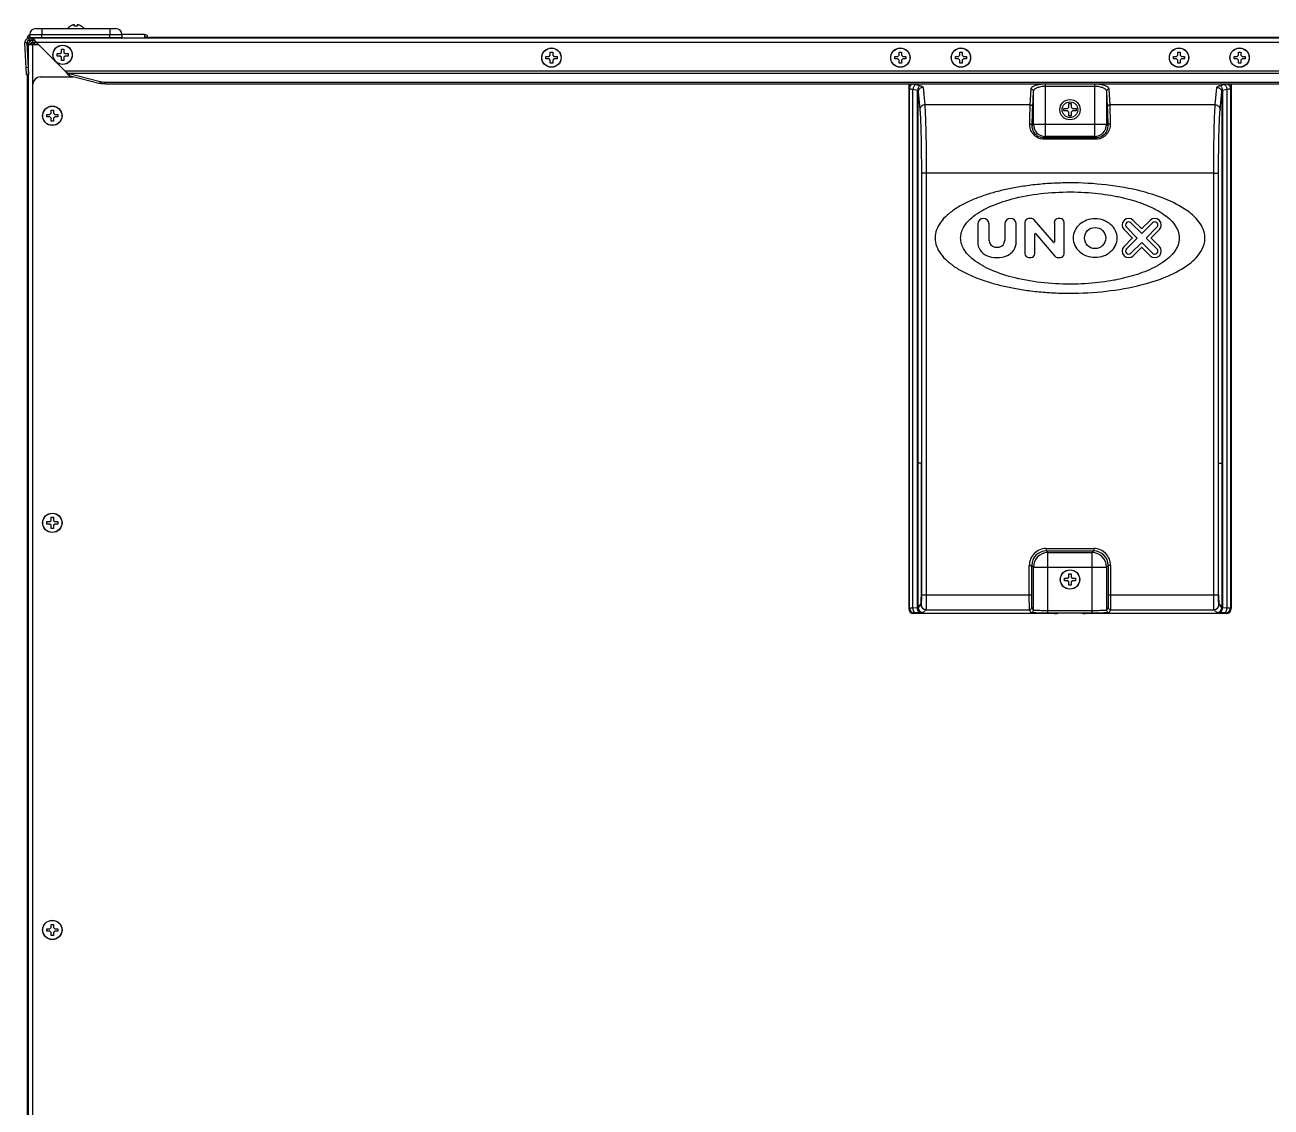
# Model space of a CAD drawing. Header units: millimetres. Extents: x -1538 to 3410, y -1646 to 2016.
# Drawn here: x 2511 to 3025, y 136 to 583 of the extents above; entities that cross this region are included whole.
import ezdxf

# ---------------------------------------------------------------- set-up
doc = ezdxf.new("R2010")
doc.units = ezdxf.units.MM
doc.header["$LTSCALE"] = 23.1
doc.layers.get('0').update_dxf_attribs({"linetype": 'CONTINUOUS'})

msp = doc.modelspace()

# ---------------------------------------------------------------- linework, layer by layer
at = {"linetype": 'Continuous'}
for p, q in [((2529.31, 582), (2529.31, 582.03)), ((2531.11, 582), (2531.11, 582.55)), ((2532.11, 582.55), (2532.11, 582)), ((2533.91, 582.03), (2533.91, 582)), ((2511.55, 577.08), (2511.55, 576.83)), ((2512.41, 576.26), (2512.41, 577.06)), ((3371.41, 577.06), (2512.41, 577.06)), ((2513.41, 576.26), (2512.41, 576.26)), ((2512.61, 578.6), (2512.61, 578.56)), ((2512.61, 578.6), (2550.61, 578.6)), ((2512.61, 578.56), (2512.63, 577.3)), ((2512.61, 578.56), (2550.61, 578.56)), ((2550.58, 577.3), (2512.63, 577.3)), ((2513.28, 576.23), (2513.28, 576.26)), ((2513.41, 577.06), (2513.41, 576.13)), ((2513.71, 576.16), (2513.71, 575.36)), ((2513.71, 576.16), (2513.98, 576.16)), ((2515.11, 581.06), (2548.11, 581.06)), ((2517.61, 581.06), (2517.61, 578.56)), ((2517.61, 577.06), (2517.61, 578.56)), ((2545.61, 581.06), (2545.61, 578.56)), ((2545.61, 577.06), (2545.61, 578.56)), ((2550.61, 578.56), (2550.58, 577.3)), ((2550.61, 578.6), (2550.61, 578.56)), ((2550.61, 578.6), (2550.61, 578.56)), ((2559.96, 578.56), (2550.61, 578.56)), ((2559.96, 578.56), (2559.97, 577.62)), ((2561.46, 577.08), (2561.46, 577.06)), ((2562.01, 577.06), (2562.01, 577.56)), ((2562.01, 577.56), (3155.52, 577.56)), ((2511.41, 575.2), (2510.61, 575.16)), ((2511.3, 562.06), (2510.61, 575.16)), ((2511.41, 575.2), (2512.09, 562.1)), ((2511.53, 575.73), (2511.51, 574.56)), ((2511.51, 574.56), (2511.51, 573.32)), ((2511.51, 574.56), (2511.92, 574.56)), ((2511.91, 574.36), (2511.91, 565.69)), ((2516.31, 574.36), (2511.91, 574.36)), ((2512.73, 574.56), (2513.31, 574.56)), ((2513.31, 574.56), (2513.31, 574.36)), ((2513.31, 574.56), (2513.41, 574.56)), ((2513.41, 575.31), (2513.41, 574.36)), ((2513.41, 575.26), (2514.11, 575.26)), ((2513.71, 575.36), (2515.28, 575.36)), ((2513.71, 574.36), (2513.71, -225.14)), ((2514.11, 575.36), (2514.11, 574.36)), ((2514.61, 575.36), (2514.61, 574.36)), ((2527.23, 563.44), (2515.41, 575.26)), ((3368.41, 575.26), (2515.41, 575.26)), ((2525.16, 570.71), (2525.66, 571.21)), ((2525.66, 571.21), (2525.66, 572.51)), ((2525.66, 572.51), (2526.66, 572.51)), ((2526.66, 572.51), (2526.66, 571.21)), ((2526.66, 571.21), (2527.16, 570.71)), ((2727.41, 570.06), (2727.41, 571.36)), ((2727.41, 571.36), (2728.41, 571.36)), ((2728.41, 571.36), (2728.41, 570.06)), ((2871.41, 570.06), (2871.41, 571.36)), ((2871.41, 571.36), (2872.41, 571.36)), ((2872.41, 571.36), (2872.41, 570.06)), ((2896.41, 570.06), (2896.41, 571.36)), ((2896.41, 571.36), (2897.41, 571.36)), ((2897.41, 571.36), (2897.41, 570.06)), ((2986.41, 570.06), (2986.41, 571.36)), ((2986.41, 571.36), (2987.41, 571.36)), ((2987.41, 571.36), (2987.41, 570.06)), ((3011.41, 570.06), (3011.41, 571.36)), ((3011.41, 571.36), (3012.41, 571.36)), ((3012.41, 571.36), (3012.41, 570.06)), ((2523.86, 569.71), (2523.86, 570.71)), ((2523.86, 570.71), (2525.16, 570.71)), ((2525.16, 569.71), (2523.86, 569.71)), ((2525.66, 569.21), (2525.16, 569.71)), ((2525.66, 567.91), (2525.66, 569.21)), ((2526.66, 567.91), (2525.66, 567.91)), ((2527.16, 569.71), (2526.66, 569.21)), ((2526.66, 569.21), (2526.66, 567.91)), ((2527.16, 570.71), (2528.46, 570.71)), ((2528.46, 569.71), (2527.16, 569.71)), ((2528.46, 570.71), (2528.46, 569.71)), ((2725.61, 568.56), (2725.61, 569.56)), ((2725.61, 569.56), (2726.91, 569.56)), ((2726.91, 568.56), (2725.61, 568.56)), ((2726.91, 569.56), (2727.41, 570.06)), ((2727.41, 568.06), (2726.91, 568.56)), ((2727.41, 566.76), (2727.41, 568.06)), ((2728.41, 566.76), (2727.41, 566.76)), ((2728.41, 570.06), (2728.91, 569.56)), ((2728.91, 568.56), (2728.41, 568.06)), ((2728.41, 568.06), (2728.41, 566.76)), ((2728.91, 569.56), (2730.21, 569.56)), ((2730.21, 568.56), (2728.91, 568.56)), ((2730.21, 569.56), (2730.21, 568.56)), ((2869.61, 568.56), (2869.61, 569.56)), ((2869.61, 569.56), (2870.91, 569.56)), ((2870.91, 568.56), (2869.61, 568.56)), ((2870.91, 569.56), (2871.41, 570.06)), ((2871.41, 568.06), (2870.91, 568.56)), ((2871.41, 566.76), (2871.41, 568.06)), ((2872.41, 566.76), (2871.41, 566.76)), ((2872.41, 570.06), (2872.91, 569.56)), ((2872.91, 568.56), (2872.41, 568.06)), ((2872.41, 568.06), (2872.41, 566.76)), ((2872.91, 569.56), (2874.21, 569.56)), ((2874.21, 568.56), (2872.91, 568.56)), ((2874.21, 569.56), (2874.21, 568.56)), ((2894.61, 568.56), (2894.61, 569.56)), ((2894.61, 569.56), (2895.91, 569.56)), ((2895.91, 568.56), (2894.61, 568.56)), ((2895.91, 569.56), (2896.41, 570.06)), ((2896.41, 568.06), (2895.91, 568.56)), ((2896.41, 566.76), (2896.41, 568.06)), ((2897.41, 566.76), (2896.41, 566.76)), ((2897.41, 570.06), (2897.91, 569.56)), ((2897.91, 568.56), (2897.41, 568.06)), ((2897.41, 568.06), (2897.41, 566.76)), ((2897.91, 569.56), (2899.21, 569.56)), ((2899.21, 568.56), (2897.91, 568.56)), ((2899.21, 569.56), (2899.21, 568.56)), ((2984.61, 568.56), (2984.61, 569.56)), ((2984.61, 569.56), (2985.91, 569.56)), ((2985.91, 568.56), (2984.61, 568.56)), ((2985.91, 569.56), (2986.41, 570.06)), ((2986.41, 568.06), (2985.91, 568.56)), ((2986.41, 566.76), (2986.41, 568.06)), ((2987.41, 566.76), (2986.41, 566.76)), ((2987.41, 570.06), (2987.91, 569.56)), ((2987.91, 568.56), (2987.41, 568.06)), ((2987.41, 568.06), (2987.41, 566.76)), ((2987.91, 569.56), (2989.21, 569.56)), ((2989.21, 568.56), (2987.91, 568.56)), ((2989.21, 569.56), (2989.21, 568.56)), ((3009.61, 568.56), (3009.61, 569.56)), ((3009.61, 569.56), (3010.91, 569.56)), ((3010.91, 568.56), (3009.61, 568.56)), ((3010.91, 569.56), (3011.41, 570.06)), ((3011.41, 568.06), (3010.91, 568.56)), ((3011.41, 566.76), (3011.41, 568.06)), ((3012.41, 566.76), (3011.41, 566.76)), ((3012.41, 570.06), (3012.91, 569.56)), ((3012.91, 568.56), (3012.41, 568.06)), ((3012.41, 568.06), (3012.41, 566.76)), ((3012.91, 569.56), (3014.21, 569.56)), ((3014.21, 568.56), (3012.91, 568.56)), ((3014.21, 569.56), (3014.21, 568.56)), ((2511.14, 565.05), (2511.94, 565.09)), ((2511.3, 562.06), (2511.91, 562.09)), ((2511.51, 562.07), (2511.51, -41.46)), ((2511.91, 565.09), (2511.91, -225.14)), ((2516.91, 561.06), (2529.88, 561.06)), ((3356.59, 563.44), (2527.23, 563.44)), ((2528.89, 562.47), (2528.89, 561.7)), ((2528.89, 562.47), (2541.63, 559.17)), ((3354.92, 562.47), (2528.89, 562.47)), ((2528.89, 561.7), (2541.63, 558.4)), ((2513.91, 1.86), (2513.91, 558.06)), ((2541.63, 558.4), (2541.63, 559.17)), ((2543.75, 558.17), (2543.75, 558.95)), ((2543.75, 558.95), (3340.06, 558.95)), ((2543.75, 558.17), (3340.06, 558.17)), ((2875.41, 558.17), (2875.41, 341.56)), ((2875.43, 558.17), (2875.61, 556.33)), ((2875.61, 341.76), (2875.61, 556.33)), ((2877.11, 341.79), (2877.11, 556.03)), ((2877.11, 556.03), (2879, 555.63)), ((2878.11, 557.91), (2880, 557.51)), ((2879, 341.83), (2879, 555.63)), ((2881.25, 556.75), (2881.94, 549.54)), ((2925.51, 549.54), (2925.82, 556.1)), ((2931.82, 536.47), (2931.82, 558.17)), ((2931.82, 557.31), (2951.99, 557.31)), ((2951.99, 558.17), (2951.99, 536.47)), ((2957.99, 556.1), (2958.31, 549.54)), ((3001.87, 549.54), (3002.56, 556.75)), ((3003.81, 557.51), (3005.7, 557.91)), ((3004.81, 555.63), (3006.7, 556.03)), ((3004.81, 555.63), (3004.81, 341.83)), ((3006.7, 556.03), (3006.7, 341.79)), ((3008.2, 556.33), (3008.38, 558.17)), ((3008.2, 556.33), (3008.2, 341.76)), ((3008.41, 558.17), (3008.41, 341.56)), ((2879.25, 401.62), (2879.25, 554.87)), ((2879.25, 554.87), (2879.94, 547.66)), ((2926.51, 548.6), (2926.82, 555.16)), ((2926.82, 541.47), (2926.82, 555.16)), ((2956.99, 555.16), (2957.31, 548.6)), ((2956.99, 555.16), (2956.99, 541.47)), ((3003.87, 547.66), (3004.56, 554.87)), ((3004.56, 554.87), (3004.56, 401.62)), ((2519.61, 544.56), (2519.61, 545.56)), ((2519.61, 545.56), (2520.91, 545.56)), ((2520.91, 545.56), (2521.41, 546.06)), ((2521.41, 546.06), (2521.41, 547.36)), ((2521.41, 547.36), (2522.41, 547.36)), ((2522.41, 547.36), (2522.41, 546.06)), ((2522.41, 546.06), (2522.91, 545.56)), ((2522.91, 545.56), (2524.21, 545.56)), ((2524.21, 545.56), (2524.21, 544.56)), ((2925.51, 549.54), (2881.94, 549.54)), ((2939.41, 547.06), (2939.41, 548.06)), ((2939.41, 548.06), (2940.91, 548.06)), ((2940.91, 547.06), (2939.41, 547.06)), ((2940.91, 548.06), (2941.41, 548.56)), ((2941.41, 546.56), (2940.91, 547.06)), ((2941.41, 548.56), (2941.41, 550.06)), ((2941.41, 550.06), (2942.41, 550.06)), ((2941.41, 545.06), (2941.41, 546.56)), ((2942.41, 550.06), (2942.41, 548.56)), ((2942.41, 548.56), (2942.91, 548.06)), ((2942.91, 547.06), (2942.41, 546.56)), ((2942.41, 546.56), (2942.41, 545.06)), ((2942.91, 548.06), (2944.41, 548.06)), ((2944.41, 547.06), (2942.91, 547.06)), ((2944.41, 548.06), (2944.41, 547.06)), ((3001.87, 549.54), (2958.31, 549.54)), ((2520.91, 544.56), (2519.61, 544.56)), ((2521.41, 544.06), (2520.91, 544.56)), ((2521.41, 542.76), (2521.41, 544.06)), ((2522.41, 542.76), (2521.41, 542.76)), ((2522.91, 544.56), (2522.41, 544.06)), ((2522.41, 544.06), (2522.41, 542.76)), ((2524.21, 544.56), (2522.91, 544.56)), ((2926.31, 540.96), (2926.82, 541.47)), ((2956.99, 541.47), (2926.82, 541.47)), ((2942.41, 545.06), (2941.41, 545.06)), ((2957.51, 540.96), (2956.99, 541.47)), ((2931.23, 535.88), (2931.82, 536.47)), ((2931.23, 535.35), (2931.23, 535.88)), ((2952.58, 535.88), (2931.23, 535.88)), ((2952.58, 535.35), (2931.23, 535.35)), ((2951.99, 536.47), (2931.82, 536.47)), ((2952.58, 535.88), (2951.99, 536.47)), ((2952.58, 535.35), (2952.58, 535.88)), ((2880.58, 521.35), (2880.58, 347.1)), ((2882.58, 521.35), (2880.58, 521.35)), ((2882.58, 521.35), (2882.58, 347.1)), ((3001.23, 521.35), (2882.58, 521.35)), ((3001.23, 347.1), (3001.23, 521.35)), ((3001.23, 521.35), (3003.23, 521.35)), ((3003.23, 347.1), (3003.23, 521.35)), ((2903.82, 500.28), (2903.82, 492.93)), ((2908.53, 493.52), (2908.53, 500.28)), ((2914.99, 500.28), (2914.99, 493.52)), ((2919.7, 492.93), (2919.7, 500.28)), ((2923.33, 501.02), (2923.33, 488.1)), ((2925.88, 502.63), (2924.95, 502.63)), ((2935.21, 492.75), (2927.1, 502.08)), ((2935.45, 501.02), (2935.45, 492.84)), ((2937.87, 502.63), (2937.06, 502.63)), ((2939.48, 488.1), (2939.48, 501.02)), ((2969.7, 494.56), (2965.22, 499.03)), ((2967.04, 500.85), (2971.52, 496.37)), ((2971.42, 498.46), (2968.04, 501.84)), ((2971.52, 496.37), (2975.99, 500.85)), ((2975, 501.84), (2971.61, 498.46)), ((2977.81, 499.03), (2973.34, 494.56)), ((2927.37, 488.1), (2927.37, 496.28)), ((2927.61, 496.37), (2935.72, 487.04)), ((2964.23, 498.04), (2967.62, 494.65)), ((2967.62, 494.46), (2964.23, 491.08)), ((2965.22, 490.08), (2969.7, 494.56)), ((2973.34, 494.56), (2977.81, 490.08)), ((2975.42, 494.65), (2978.81, 498.04)), ((2978.81, 491.08), (2975.42, 494.46)), ((2971.52, 492.74), (2967.04, 488.26)), ((2968.04, 487.27), (2971.42, 490.65)), ((2975.99, 488.26), (2971.52, 492.74)), ((2971.61, 490.65), (2975, 487.27)), ((2924.95, 486.48), (2925.75, 486.48)), ((2936.93, 486.48), (2937.87, 486.48)), ((2879.25, 342.4), (2879.25, 401.62)), ((2880.57, 401.62), (2879.25, 401.62)), ((2880.57, 347.1), (2880.57, 401.62)), ((3003.25, 347.1), (3003.25, 401.62)), ((3003.25, 401.62), (3004.56, 401.62)), ((3004.56, 401.62), (3004.56, 342.4)), ((2519.61, 376.46), (2519.61, 377.46)), ((2519.61, 377.46), (2520.91, 377.46)), ((2520.91, 376.46), (2519.61, 376.46)), ((2520.91, 377.46), (2521.41, 377.96)), ((2521.41, 375.96), (2520.91, 376.46)), ((2521.41, 377.96), (2521.41, 379.26)), ((2521.41, 379.26), (2522.41, 379.26)), ((2521.41, 374.66), (2521.41, 375.96)), ((2522.41, 379.26), (2522.41, 377.96)), ((2522.41, 377.96), (2522.91, 377.46)), ((2522.91, 376.46), (2522.41, 375.96)), ((2522.41, 375.96), (2522.41, 374.66)), ((2522.91, 377.46), (2524.21, 377.46)), ((2524.21, 376.46), (2522.91, 376.46)), ((2524.21, 377.46), (2524.21, 376.46)), ((2522.41, 374.66), (2521.41, 374.66)), ((2932.12, 366.34), (2932.12, 365.34)), ((2932.12, 366.34), (2951.69, 366.34)), ((2932.12, 365.34), (2932.8, 364.66)), ((2932.12, 365.34), (2951.69, 365.34)), ((2951.69, 365.34), (2951.01, 364.66)), ((2951.69, 366.34), (2951.69, 365.34)), ((2932.8, 339.66), (2932.8, 364.66)), ((2932.8, 364.66), (2951.01, 364.66)), ((2951.01, 339.66), (2951.01, 364.66)), ((2925.12, 347.1), (2925.12, 359.34)), ((2925.12, 359.34), (2926.12, 359.34)), ((2926.12, 347.1), (2926.12, 359.34)), ((2926.12, 359.34), (2926.8, 358.66)), ((2926.8, 340.9), (2926.8, 358.66)), ((2926.8, 358.66), (2957.01, 358.66)), ((2941.41, 354.56), (2941.41, 355.86)), ((2941.41, 355.86), (2942.41, 355.86)), ((2942.41, 355.86), (2942.41, 354.56)), ((2957.69, 359.34), (2957.01, 358.66)), ((2957.01, 358.66), (2957.01, 340.9)), ((2957.69, 359.34), (2957.69, 347.1)), ((2958.69, 359.34), (2957.69, 359.34)), ((2958.69, 359.34), (2958.69, 347.1)), ((2939.61, 353.06), (2939.61, 354.06)), ((2939.61, 354.06), (2940.91, 354.06)), ((2940.91, 353.06), (2939.61, 353.06)), ((2940.91, 354.06), (2941.41, 354.56)), ((2941.41, 352.56), (2940.91, 353.06)), ((2941.41, 351.26), (2941.41, 352.56)), ((2942.41, 351.26), (2941.41, 351.26)), ((2942.41, 354.56), (2942.91, 354.06)), ((2942.91, 353.06), (2942.41, 352.56)), ((2942.41, 352.56), (2942.41, 351.26)), ((2942.91, 354.06), (2944.21, 354.06)), ((2944.21, 353.06), (2942.91, 353.06)), ((2944.21, 354.06), (2944.21, 353.06)), ((2926.12, 347.1), (2880.58, 347.1)), ((3003.23, 347.1), (2957.69, 347.1)), ((2875.61, 341.76), (2875.41, 341.56)), ((2879, 341.83), (2877.11, 341.79)), ((2877.61, 339.76), (2877.41, 339.56)), ((2935.58, 339.56), (2877.41, 339.56)), ((2880, 339.83), (2878.11, 339.79)), ((2879.25, 342.4), (2880.45, 343.6)), ((2880.45, 343.1), (2879.25, 341.9)), ((2879.25, 341.9), (2879.25, 342.4)), ((2882.45, 341.1), (2881.25, 339.9)), ((2882.45, 341.1), (2925.2, 341.1)), ((2925.8, 339.9), (2925.2, 341.1)), ((2926.8, 340.9), (2926.2, 342.1)), ((2951.01, 340.66), (2932.8, 340.66)), ((2951.01, 339.66), (2932.8, 339.66)), ((2945.41, 339.63), (2938.41, 339.63)), ((3006.41, 339.56), (2948.23, 339.56)), ((2957.61, 342.1), (2957.01, 340.9)), ((2958.61, 341.1), (2958.01, 339.9)), ((2958.61, 341.1), (3001.36, 341.1)), ((3002.56, 339.9), (3001.36, 341.1)), ((3004.56, 341.9), (3003.36, 343.1)), ((3004.56, 342.4), (3003.37, 343.6)), ((3005.7, 339.79), (3003.81, 339.83)), ((3004.56, 342.4), (3004.56, 341.9)), ((3006.7, 341.79), (3004.81, 341.83)), ((3006.41, 339.56), (3006.2, 339.76)), ((3008.41, 341.56), (3008.2, 341.76)), ((2521.41, 209.86), (2521.41, 211.16)), ((2521.41, 211.16), (2522.41, 211.16)), ((2522.41, 211.16), (2522.41, 209.86)), ((2519.61, 208.36), (2519.61, 209.36)), ((2519.61, 209.36), (2520.91, 209.36)), ((2520.91, 208.36), (2519.61, 208.36)), ((2520.91, 209.36), (2521.41, 209.86)), ((2521.41, 207.86), (2520.91, 208.36)), ((2521.41, 206.56), (2521.41, 207.86)), ((2522.41, 206.56), (2521.41, 206.56)), ((2522.41, 209.86), (2522.91, 209.36)), ((2522.91, 208.36), (2522.41, 207.86)), ((2522.41, 207.86), (2522.41, 206.56)), ((2522.91, 209.36), (2524.21, 209.36)), ((2524.21, 208.36), (2522.91, 208.36)), ((2524.21, 209.36), (2524.21, 208.36))]:
    msp.add_line(p, q, dxfattribs=at)
for centre, radius in [((2526.16, 570.21), 4), ((2526.16, 570.21), 3.95), ((2727.91, 569.06), 4), ((2727.91, 569.06), 3.95), ((2871.91, 569.06), 4), ((2871.91, 569.06), 3.95), ((2896.91, 569.06), 4), ((2896.91, 569.06), 3.95), ((2986.91, 569.06), 4), ((2986.91, 569.06), 3.95), ((3011.91, 569.06), 4), ((3011.91, 569.06), 3.95), ((2941.91, 547.56), 4.2), ((2941.91, 547.56), 3.23), ((2521.91, 545.06), 4), ((2521.91, 545.06), 3.95), ((2952.27, 494.56), 4.37), ((2521.91, 376.96), 4), ((2521.91, 376.96), 3.95), ((2941.91, 353.56), 4), ((2941.91, 353.56), 3.95), ((2521.91, 208.86), 4), ((2521.91, 208.86), 3.95)]:
    msp.add_circle(centre, radius, dxfattribs=at)
for centre, radius, start, end in [((2531.81, 577.94), 4.8, 121.3727, 139.3993), ((2531.81, 577.94), 4.8, 121.3727, 139.1838), ((2531.79, 577.95), 4.75, 118.9687, 121.5341), ((2531.79, 577.95), 4.75, 118.0074, 118.9684), ((2531.79, 577.96), 4.75, 116.6813, 118.0074), ((2531.79, 577.96), 4.74, 115.5402, 116.6812), ((2531.79, 577.96), 4.74, 114.5722, 115.5402), ((2531.78, 577.97), 4.73, 113.3175, 114.5722), ((2531.78, 577.97), 4.73, 112.5474, 113.3174), ((2531.78, 577.98), 4.72, 111.0025, 112.5476), ((2531.78, 577.98), 4.72, 110.5181, 111.0023), ((2531.77, 578), 4.7, 108.4656, 110.5187), ((2531.77, 578.01), 4.68, 107.3773, 108.465), ((2531.76, 578.03), 4.67, 106.3949, 107.3772), ((2531.75, 578.06), 4.64, 104.3176, 106.3964), ((2530.86, 580.56), 2.01, 95.2585, 97.2741), ((2530.86, 580.58), 1.98, 94.6009, 95.2558), ((2530.86, 580.6), 1.97, 93.2167, 94.6016), ((2530.86, 580.61), 1.96, 92.3765, 93.2159), ((2530.86, 580.61), 1.95, 91.1545, 92.3767), ((2530.86, 580.62), 1.95, 90.1995, 91.1541), ((2530.86, 580.62), 1.95, 89.0741, 90.1995), ((2530.86, 580.61), 1.95, 88.0037, 89.0738), ((2530.86, 580.61), 1.96, 86.9771, 88.0037), ((2530.86, 580.6), 1.97, 85.714, 86.9766), ((2530.85, 580.59), 1.98, 84.8627, 85.7144), ((2530.85, 580.56), 2.01, 82.7256, 84.8598), ((2531.61, 578.26), 3.78, 82.3953, 97.6047), ((2532.36, 580.56), 2.01, 95.1401, 97.2744), ((2532.36, 580.59), 1.98, 94.2856, 95.1372), ((2532.36, 580.6), 1.97, 93.0233, 94.286), ((2532.36, 580.61), 1.96, 91.9964, 93.0228), ((2532.36, 580.61), 1.95, 90.9261, 91.9964), ((2532.36, 580.62), 1.95, 88.8459, 90.9258), ((2532.36, 580.61), 1.96, 87.6234, 88.8455), ((2532.36, 580.61), 1.96, 86.7841, 87.6235), ((2532.36, 580.6), 1.97, 85.3984, 86.7833), ((2532.35, 580.58), 1.98, 84.7442, 85.3991), ((2532.35, 580.56), 2.01, 82.7259, 84.7415), ((2531.46, 578.06), 4.64, 73.6036, 75.6824), ((2531.45, 578.03), 4.67, 72.6228, 73.6051), ((2531.45, 578.01), 4.68, 71.535, 72.6227), ((2531.44, 578), 4.7, 69.4813, 71.5344), ((2531.44, 577.98), 4.72, 68.9977, 69.4819), ((2531.43, 577.98), 4.72, 67.4524, 68.9975), ((2531.43, 577.97), 4.73, 66.6826, 67.4526), ((2531.43, 577.97), 4.73, 65.4278, 66.6825), ((2531.43, 577.96), 4.74, 64.4598, 65.4278), ((2531.42, 577.96), 4.74, 63.3188, 64.4598), ((2531.42, 577.96), 4.75, 61.9926, 63.3187), ((2531.42, 577.95), 4.75, 61.0316, 61.9926), ((2531.42, 577.95), 4.75, 58.4659, 61.0313), ((2531.41, 577.94), 4.8, 40.8162, 58.6273), ((2531.41, 577.94), 4.8, 40.6007, 58.6273), ((2512.41, 575.26), 1.8, 90, 183), ((2512.41, 575.26), 1, 90, 183), ((2513.05, 577.06), 1.5, 106.814, 179), ((2513.71, 574.36), 1.8, 90, 180), ((2513.01, 575.64), 1.98, 101.3428, 102.207), ((2515.11, 578.56), 2.5, 90, 179), ((2512.88, 577.31), 0.25, 181, 270), ((2537.19, 582.43), 24.7, 194.5422, 194.8189), ((2548.11, 578.56), 2.5, 1, 90), ((2550.33, 577.31), 0.25, 270, 359), ((2559.96, 577.06), 1.5, 1, 89.999), ((2513.71, 574.36), 1, 90, 180), ((2516.91, 558.06), 3, 90, 180), ((2529.88, 564.06), 3, 270, 287.9396), ((2931.82, 541.47), 5, 180.021, 269.979), ((2951.99, 541.47), 5, 270.021, 359.979), ((2906.17, 500.28), 2.36, 0, 180), ((2917.34, 500.28), 2.36, 0, 180), ((2924.95, 501.02), 1.62, 90, 180), ((2925.88, 501.02), 1.62, 41, 90), ((2937.06, 501.02), 1.62, 90, 180), ((2937.87, 501.02), 1.62, 0, 90), ((2966.13, 499.94), 2.69, 45, 225), ((2966.13, 499.94), 1.29, 45, 225), ((2976.9, 499.94), 2.69, 315, 135), ((2976.9, 499.94), 1.29, 315, 135), ((2927.5, 496.28), 0.135, 41, 180), ((2967.52, 494.56), 0.135, 315, 45), ((2971.52, 498.55), 0.135, 225, 315), ((2975.52, 494.56), 0.135, 135, 225), ((2909.87, 492.93), 6.06, 180, 246.4218), ((2911.22, 493.52), 2.69, 180, 262.3377), ((2911.76, 497.52), 6.73, 262.3377, 277.6623), ((2912.29, 493.52), 2.69, 277.6623, 360), ((2913.64, 492.93), 6.06, 293.5782, 360), ((2935.31, 492.84), 0.135, 221, 360), ((2966.13, 489.17), 2.69, 135, 315), ((2966.13, 489.17), 1.29, 135, 315), ((2971.52, 490.56), 0.135, 45, 135), ((2976.9, 489.17), 2.69, 225, 45), ((2976.9, 489.17), 1.29, 225, 45), ((2911.76, 497.25), 10.77, 246.4218, 293.5782), ((2924.95, 488.1), 1.62, 180, 270), ((2925.75, 488.1), 1.62, 270, 360), ((2936.93, 488.1), 1.62, 221, 270), ((2937.87, 488.1), 1.62, 270, 360), ((2932.12, 359.34), 7, 89.997, 180.0029), ((2932.12, 359.34), 6, 89.9929, 180.0071), ((2951.69, 359.34), 7, 359.997, 90.0029), ((2951.69, 359.34), 6, 359.9929, 90.0071), ((2932.8, 358.66), 6, 90.021, 179.979), ((2951.01, 358.66), 6, 0.021, 89.979), ((2877.61, 341.76), 2, 180.0826, 269.9174), ((2881.25, 341.9), 2, 180.0826, 269.9174), ((2882.45, 343.1), 2, 180.0826, 269.9174), ((2925.2, 342.1), 1, 270.0279, 359.9441), ((2925.8, 340.9), 1, 270.0279, 359.9441), ((2958.01, 340.9), 1, 180.0559, 269.9721), ((2958.61, 342.1), 1, 180.0559, 269.9721), ((3001.36, 343.1), 2, 270.0826, 359.9174), ((3002.56, 341.9), 2, 270.0838, 359.9162), ((3006.2, 341.76), 2, 270.0838, 359.9162)]:
    msp.add_arc(centre, radius, start, end, dxfattribs=at)
for centre, major_axis, ratio, start_param, end_param in [((2880.44, 347.1), (0, 3.5), 0.034921, -3.106686, -1.570796), ((3003.37, 347.1), (0, 3.5), 0.034921, -4.712389, -3.176499), ((2877.41, 341.56), (1.42, 1.42), 0.998783, -3.926382, -2.356803), ((2935.58, 339.61), (1.5, 0), 0.034921, -1.570796, -0.339837), ((2938.41, 339.57), (1.5, 0), 0.034921, 1.570796, 2.801756), ((2945.41, 339.57), (1.5, 0), 0.034921, 0.339837, 1.570796), ((2948.23, 339.61), (1.5, 0), 0.034921, -2.801756, -1.570796), ((3006.41, 341.56), (-1.42, 1.42), 0.998783, -3.926382, -2.356803)]:
    msp.add_ellipse(centre, major_axis=major_axis, ratio=ratio, start_param=start_param, end_param=end_param, dxfattribs=at)
for points, knots in [([(2511.61, 576.88), (2511.69, 577.06), (2511.9, 577.29), (2512.26, 577.48), (2512.48, 577.55), (2512.59, 577.57)], [0, 0, 0, 0, 0.460472, 0.721738, 1, 1, 1, 1]), ([(2512.62, 575.8), (2512.5, 575.86), (2512.28, 575.98), (2512.07, 576.1), (2511.97, 576.16)], [0, 0, 0, 0, 0.5361, 1, 1, 1, 1]), ([(2514.66, 576.26), (2514.56, 576.37), (2514.36, 576.58), (2514.05, 576.85), (2513.78, 576.99), (2513.56, 577.05), (2513.46, 577.06), (2513.41, 577.06)], [0, 0, 0, 0, 0.2991, 0.562465, 0.791772, 0.897372, 1, 1, 1, 1]), ([(2515.41, 575.26), (2515.24, 575.39), (2514.92, 575.64), (2514.43, 575.97), (2514, 576.16), (2513.66, 576.24), (2513.49, 576.26), (2513.41, 576.26)], [0, 0, 0, 0, 0.276428, 0.538101, 0.777356, 0.88992, 1, 1, 1, 1]), ([(2515.41, 575.26), (2515.28, 575.43), (2515.04, 575.77), (2514.79, 576.1), (2514.66, 576.26)], [0, 0, 0, 0, 0.514415, 1, 1, 1, 1]), ([(2559.97, 577.62), (2559.97, 577.58), (2559.97, 577.39), (2559.94, 577.2), (2559.92, 577.06)], [0, 0, 0, 0, 0.232192, 1, 1, 1, 1]), ([(2561.3, 577.06), (2561.16, 577.25), (2560.85, 577.46), (2560.37, 577.6), (2560.11, 577.62), (2559.97, 577.62)], [0, 0, 0, 0, 0.464854, 0.72774, 1, 1, 1, 1]), ([(2527.23, 563.44), (2527.36, 563.24), (2527.63, 562.87), (2527.97, 562.43), (2528.26, 562.13), (2528.52, 561.89), (2528.74, 561.75), (2528.89, 561.7)], [0, 0, 0, 0, 0.292485, 0.564925, 0.688616, 0.802336, 1, 1, 1, 1]), ([(2527.23, 563.44), (2527.36, 563.33), (2527.63, 563.12), (2528.04, 562.83), (2528.46, 562.6), (2528.75, 562.5), (2528.89, 562.47)], [0, 0, 0, 0, 0.27089, 0.531426, 0.774626, 1, 1, 1, 1]), ([(2541.63, 559.17), (2541.78, 559.14), (2542.11, 559.07), (2542.81, 558.97), (2543.37, 558.95), (2543.75, 558.95)], [0, 0, 0, 0, 0.217385, 0.462296, 1, 1, 1, 1]), ([(2543.75, 558.17), (2543.37, 558.17), (2542.81, 558.2), (2542.11, 558.3), (2541.78, 558.36), (2541.63, 558.4)], [0, 0, 0, 0, 0.537704, 0.782615, 1, 1, 1, 1]), ([(2877.43, 558.2), (2877.18, 558.18), (2876.71, 558.05), (2876.11, 557.62), (2875.71, 557.03), (2875.61, 556.56), (2875.61, 556.33)], [0, 0, 0, 0, 0.256933, 0.509807, 0.757237, 1, 1, 1, 1]), ([(2875.61, 556.33), (2875.62, 556.31), (2875.66, 556.27), (2875.8, 556.21), (2876.09, 556.14), (2876.55, 556.07), (2876.91, 556.04), (2877.11, 556.03)], [0, 0, 0, 0, 0.03796, 0.099472, 0.303002, 0.608798, 1, 1, 1, 1]), ([(2878.11, 557.91), (2877.98, 557.84), (2877.74, 557.62), (2877.35, 557.01), (2877.17, 556.43), (2877.11, 556.03)], [0, 0, 0, 0, 0.196118, 0.43735, 1, 1, 1, 1]), ([(2877.62, 558.17), (2877.64, 558.11), (2877.81, 557.98), (2877.99, 557.93), (2878.11, 557.91)], [0, 0, 0, 0, 0.38315, 1, 1, 1, 1]), ([(2880, 557.51), (2879.88, 557.44), (2879.63, 557.22), (2879.24, 556.61), (2879.06, 556.03), (2879, 555.63)], [0, 0, 0, 0, 0.196118, 0.43735, 1, 1, 1, 1]), ([(2879, 555.63), (2879.05, 555.58), (2879.12, 555.46), (2879.22, 555.21), (2879.25, 555.01), (2879.25, 554.87)], [0, 0, 0, 0, 0.256105, 0.506361, 1, 1, 1, 1]), ([(2881.25, 556.75), (2880.99, 556.75), (2880.47, 556.65), (2879.81, 556.24), (2879.36, 555.61), (2879.25, 555.12), (2879.25, 554.87)], [0, 0, 0, 0, 0.256601, 0.509932, 0.757474, 1, 1, 1, 1]), ([(2880, 557.51), (2880.17, 557.47), (2880.42, 557.41), (2880.72, 557.29), (2881, 557.14), (2881.23, 556.94), (2881.25, 556.75)], [0, 0, 0, 0, 0.350228, 0.501036, 0.634249, 1, 1, 1, 1]), ([(2925.82, 556.1), (2925.83, 556.22), (2925.9, 556.48), (2926.16, 556.82), (2926.57, 557.14), (2927.1, 557.43), (2927.76, 557.69), (2928.85, 557.99), (2929.73, 558.12), (2930.34, 558.18)], [0, 0, 0, 0, 0.068017, 0.147022, 0.242945, 0.358397, 0.493719, 0.647674, 1, 1, 1, 1]), ([(2925.82, 556.1), (2925.95, 556.1), (2926.21, 556.05), (2926.54, 555.85), (2926.77, 555.53), (2926.82, 555.29), (2926.82, 555.16)], [0, 0, 0, 0, 0.256884, 0.510067, 0.757368, 1, 1, 1, 1]), ([(2926.82, 555.16), (2926.83, 555.3), (2926.91, 555.6), (2927.2, 556), (2927.66, 556.36), (2928.15, 556.62), (2928.6, 556.8), (2929.14, 556.98), (2929.88, 557.15), (2930.82, 557.28), (2931.48, 557.31), (2931.82, 557.31)], [0, 0, 0, 0, 0.071614, 0.153688, 0.252214, 0.369814, 0.435893, 0.506572, 0.6602, 0.826646, 1, 1, 1, 1]), ([(2951.99, 557.31), (2952.33, 557.31), (2952.99, 557.28), (2953.94, 557.15), (2954.68, 556.98), (2955.21, 556.8), (2955.67, 556.62), (2956.15, 556.36), (2956.61, 556), (2956.91, 555.6), (2956.99, 555.3), (2956.99, 555.16)], [0, 0, 0, 0, 0.173353, 0.339799, 0.493427, 0.564107, 0.630186, 0.747785, 0.846312, 0.928386, 1, 1, 1, 1]), ([(2953.47, 558.18), (2954.08, 558.12), (2954.97, 557.99), (2956.05, 557.69), (2956.71, 557.43), (2957.25, 557.14), (2957.65, 556.82), (2957.91, 556.48), (2957.99, 556.22), (2957.99, 556.1)], [0, 0, 0, 0, 0.352326, 0.506282, 0.641604, 0.757057, 0.852979, 0.931984, 1, 1, 1, 1]), ([(2957.99, 556.1), (2957.86, 556.1), (2957.6, 556.05), (2957.27, 555.85), (2957.05, 555.53), (2956.99, 555.29), (2956.99, 555.16)], [0, 0, 0, 0, 0.256884, 0.510066, 0.757368, 1, 1, 1, 1]), ([(3002.56, 556.75), (3002.58, 556.94), (3002.81, 557.14), (3003.1, 557.29), (3003.39, 557.41), (3003.64, 557.47), (3003.81, 557.51)], [0, 0, 0, 0, 0.36575, 0.498962, 0.64977, 1, 1, 1, 1]), ([(3002.56, 556.75), (3002.82, 556.75), (3003.34, 556.65), (3004, 556.24), (3004.45, 555.61), (3004.56, 555.12), (3004.56, 554.87)], [0, 0, 0, 0, 0.256601, 0.509932, 0.757474, 1, 1, 1, 1]), ([(3003.81, 557.51), (3003.94, 557.44), (3004.18, 557.22), (3004.57, 556.61), (3004.75, 556.03), (3004.81, 555.63)], [0, 0, 0, 0, 0.196118, 0.43735, 1, 1, 1, 1]), ([(3004.56, 554.87), (3004.57, 555.01), (3004.59, 555.21), (3004.69, 555.46), (3004.76, 555.58), (3004.81, 555.63)], [0, 0, 0, 0, 0.493641, 0.743889, 1, 1, 1, 1]), ([(3005.7, 557.91), (3005.82, 557.93), (3006, 557.98), (3006.17, 558.11), (3006.2, 558.17)], [0, 0, 0, 0, 0.61685, 1, 1, 1, 1]), ([(3005.7, 557.91), (3005.83, 557.84), (3006.07, 557.62), (3006.47, 557.01), (3006.64, 556.43), (3006.7, 556.03)], [0, 0, 0, 0, 0.196117, 0.437349, 1, 1, 1, 1]), ([(3006.39, 558.2), (3006.63, 558.18), (3007.1, 558.05), (3007.7, 557.62), (3008.1, 557.03), (3008.2, 556.56), (3008.2, 556.33)], [0, 0, 0, 0, 0.256933, 0.509807, 0.757237, 1, 1, 1, 1]), ([(3006.7, 556.03), (3006.91, 556.04), (3007.27, 556.07), (3007.73, 556.14), (3008.02, 556.21), (3008.16, 556.27), (3008.2, 556.31), (3008.2, 556.33)], [0, 0, 0, 0, 0.391202, 0.696998, 0.900528, 0.96204, 1, 1, 1, 1]), ([(2881.94, 549.54), (2881.68, 549.54), (2881.17, 549.44), (2880.51, 549.02), (2880.06, 548.4), (2879.94, 547.91), (2879.94, 547.66)], [0, 0, 0, 0, 0.256601, 0.509932, 0.757474, 1, 1, 1, 1]), ([(2879.94, 547.66), (2880, 547.08), (2880.1, 545.71), (2880.22, 543.4), (2880.32, 540.57), (2880.45, 535.97), (2880.56, 529.51), (2880.58, 524.16), (2880.58, 521.35)], [0, 0, 0, 0, 0.06714, 0.155916, 0.264302, 0.389795, 0.680119, 1, 1, 1, 1]), ([(2881.94, 549.54), (2882, 548.91), (2882.1, 547.45), (2882.21, 544.97), (2882.32, 541.94), (2882.45, 537.01), (2882.56, 530.1), (2882.58, 524.36), (2882.58, 521.35)], [0, 0, 0, 0, 0.06712, 0.155887, 0.264271, 0.389768, 0.680104, 1, 1, 1, 1]), ([(2925.31, 541.63), (2925.33, 543.19), (2925.38, 545.83), (2925.46, 548.46), (2925.51, 549.54)], [0, 0, 0, 0, 0.590101, 1, 1, 1, 1]), ([(2925.51, 549.54), (2925.64, 549.54), (2925.89, 549.49), (2926.23, 549.29), (2926.45, 548.97), (2926.51, 548.73), (2926.51, 548.6)], [0, 0, 0, 0, 0.256884, 0.510066, 0.757368, 1, 1, 1, 1]), ([(2926.31, 540.96), (2926.33, 542.46), (2926.38, 545.01), (2926.46, 547.56), (2926.51, 548.6)], [0, 0, 0, 0, 0.590097, 1, 1, 1, 1]), ([(2958.31, 549.54), (2958.18, 549.54), (2957.92, 549.49), (2957.59, 549.29), (2957.36, 548.97), (2957.31, 548.73), (2957.31, 548.6)], [0, 0, 0, 0, 0.256884, 0.510066, 0.757368, 1, 1, 1, 1]), ([(2957.31, 548.6), (2957.36, 547.56), (2957.43, 545.01), (2957.48, 542.46), (2957.51, 540.96)], [0, 0, 0, 0, 0.409903, 1, 1, 1, 1]), ([(2958.31, 549.54), (2958.36, 548.46), (2958.43, 545.83), (2958.48, 543.19), (2958.51, 541.63)], [0, 0, 0, 0, 0.4099, 1, 1, 1, 1]), ([(3001.23, 521.35), (3001.23, 524.36), (3001.26, 530.1), (3001.36, 537.01), (3001.49, 541.94), (3001.6, 544.97), (3001.72, 547.45), (3001.82, 548.91), (3001.87, 549.54)], [0, 0, 0, 0, 0.319896, 0.610232, 0.735729, 0.844113, 0.93288, 1, 1, 1, 1]), ([(3001.87, 549.54), (3002.13, 549.54), (3002.65, 549.44), (3003.31, 549.02), (3003.76, 548.4), (3003.87, 547.91), (3003.87, 547.66)], [0, 0, 0, 0, 0.256601, 0.509932, 0.757474, 1, 1, 1, 1]), ([(3003.23, 521.35), (3003.23, 524.16), (3003.26, 529.51), (3003.36, 535.97), (3003.49, 540.57), (3003.6, 543.4), (3003.72, 545.71), (3003.81, 547.08), (3003.87, 547.66)], [0, 0, 0, 0, 0.319881, 0.610205, 0.735698, 0.844084, 0.93286, 1, 1, 1, 1]), ([(2931.23, 535.35), (2930.78, 535.35), (2929.88, 535.45), (2928.63, 535.92), (2927.54, 536.62), (2926.4, 537.78), (2925.51, 539.47), (2925.3, 540.94), (2925.31, 541.63)], [0, 0, 0, 0, 0.140923, 0.279714, 0.414491, 0.543868, 0.783153, 1, 1, 1, 1]), ([(2925.31, 541.63), (2925.43, 541.63), (2925.68, 541.6), (2926.01, 541.46), (2926.24, 541.24), (2926.3, 541.05), (2926.31, 540.96)], [0, 0, 0, 0, 0.291577, 0.5613, 0.795618, 1, 1, 1, 1]), ([(2931.23, 535.88), (2930.85, 535.88), (2930.08, 535.97), (2929.02, 536.36), (2928.11, 536.95), (2927.18, 537.89), (2926.46, 539.24), (2926.3, 540.41), (2926.31, 540.96)], [0, 0, 0, 0, 0.146557, 0.290012, 0.427661, 0.557704, 0.792415, 1, 1, 1, 1]), ([(2958.51, 541.63), (2958.52, 540.94), (2958.31, 539.47), (2957.41, 537.78), (2956.27, 536.62), (2955.18, 535.92), (2953.93, 535.45), (2953.03, 535.35), (2952.58, 535.35)], [0, 0, 0, 0, 0.216836, 0.456103, 0.585475, 0.720256, 0.859062, 1, 1, 1, 1]), ([(2957.51, 540.96), (2957.52, 540.41), (2957.35, 539.24), (2956.63, 537.89), (2955.7, 536.95), (2954.79, 536.36), (2953.73, 535.97), (2952.97, 535.88), (2952.58, 535.88)], [0, 0, 0, 0, 0.207574, 0.44227, 0.572304, 0.709956, 0.853427, 1, 1, 1, 1]), ([(2958.51, 541.63), (2958.38, 541.63), (2958.13, 541.6), (2957.81, 541.46), (2957.57, 541.24), (2957.51, 541.05), (2957.51, 540.96)], [0, 0, 0, 0, 0.291578, 0.561302, 0.795619, 1, 1, 1, 1]), ([(2997.59, 494.56), (2997.59, 495.41), (2997.34, 497.23), (2995.61, 501.19), (2990.62, 506.14), (2981.51, 510.97), (2969.22, 514.75), (2954.92, 517), (2942.43, 517.5), (2932.68, 517.09), (2925.96, 516.44), (2920.7, 515.65), (2916.8, 514.9), (2914.08, 514.3), (2911.45, 513.64), (2908.01, 512.67), (2903.83, 511.26), (2899.1, 509.22), (2894.84, 506.86), (2891.24, 504.17), (2887.71, 500.46), (2886.22, 496.84), (2886.22, 494.56)], [0, 0, 0, 0, 0.019941, 0.042354, 0.099604, 0.179479, 0.281703, 0.398223, 0.516716, 0.573001, 0.625808, 0.674436, 0.697057, 0.718516, 0.739445, 0.760411, 0.802011, 0.842362, 0.880468, 0.915456, 0.946829, 1, 1, 1, 1]), ([(2896.78, 494.56), (2896.78, 495.27), (2896.99, 496.79), (2898.38, 500.08), (2902.4, 504.22), (2909.8, 508.27), (2919.76, 511.43), (2931.36, 513.31), (2941.49, 513.73), (2949.38, 513.38), (2954.83, 512.84), (2959.09, 512.19), (2962.25, 511.56), (2964.45, 511.06), (2966.59, 510.5), (2969.37, 509.69), (2972.76, 508.51), (2976.6, 506.81), (2980.99, 504.28), (2985.34, 500.66), (2987.03, 496.45), (2987.03, 494.56)], [0, 0, 0, 0, 0.020426, 0.043294, 0.101168, 0.181166, 0.283064, 0.398962, 0.516733, 0.572675, 0.625172, 0.673535, 0.696042, 0.717401, 0.73824, 0.759127, 0.800607, 0.840911, 0.879072, 0.945685, 1, 1, 1, 1]), ([(2961.36, 494.56), (2961.36, 495.6), (2960.86, 497.74), (2958.79, 500.38), (2955.78, 502.1), (2952.27, 502.7), (2948.76, 502.1), (2945.75, 500.38), (2943.68, 497.74), (2943.19, 495.6), (2943.19, 494.56)], [0, 0, 0, 0, 0.117152, 0.239047, 0.367351, 0.5, 0.632649, 0.760953, 0.882848, 1, 1, 1, 1]), ([(2886.22, 494.56), (2886.22, 492.28), (2887.71, 488.65), (2891.24, 484.95), (2894.84, 482.25), (2899.1, 479.89), (2903.83, 477.86), (2908.01, 476.45), (2911.45, 475.47), (2914.08, 474.81), (2916.8, 474.21), (2920.7, 473.46), (2925.96, 472.67), (2932.68, 472.03), (2942.43, 471.62), (2954.92, 472.11), (2969.22, 474.36), (2981.51, 478.14), (2990.62, 482.97), (2995.61, 487.93), (2997.34, 491.88), (2997.59, 493.7), (2997.59, 494.56)], [0, 0, 0, 0, 0.053171, 0.084544, 0.119532, 0.157638, 0.197989, 0.239589, 0.260555, 0.281484, 0.302943, 0.325564, 0.374192, 0.426999, 0.483284, 0.601777, 0.718297, 0.820521, 0.900396, 0.957646, 0.980059, 1, 1, 1, 1]), ([(2987.03, 494.56), (2987.03, 492.66), (2985.34, 488.45), (2980.99, 484.84), (2976.6, 482.3), (2972.76, 480.6), (2969.37, 479.42), (2966.59, 478.61), (2964.45, 478.06), (2962.25, 477.55), (2959.09, 476.93), (2954.83, 476.27), (2949.38, 475.73), (2941.49, 475.39), (2931.36, 475.8), (2919.76, 477.68), (2909.8, 480.84), (2902.4, 484.89), (2898.38, 489.04), (2896.99, 492.33), (2896.78, 493.84), (2896.78, 494.56)], [0, 0, 0, 0, 0.054315, 0.120928, 0.159089, 0.199393, 0.240873, 0.26176, 0.282599, 0.303958, 0.326465, 0.374828, 0.427325, 0.483267, 0.601038, 0.716936, 0.818834, 0.898832, 0.956706, 0.979574, 1, 1, 1, 1]), ([(2943.19, 494.56), (2943.19, 493.52), (2943.68, 491.37), (2945.75, 488.74), (2948.76, 487.01), (2952.27, 486.41), (2955.78, 487.01), (2958.79, 488.74), (2960.86, 491.37), (2961.36, 493.52), (2961.36, 494.56)], [0, 0, 0, 0, 0.117152, 0.239047, 0.367351, 0.5, 0.632649, 0.760953, 0.882848, 1, 1, 1, 1]), ([(2880.58, 347.1), (2880.58, 346.84), (2880.58, 346.34), (2880.58, 345.62), (2880.56, 344.94), (2880.55, 344.35), (2880.53, 343.92), (2880.52, 343.63), (2880.5, 343.45), (2880.49, 343.32), (2880.48, 343.21), (2880.47, 343.14), (2880.46, 343.11), (2880.45, 343.1)], [0, 0, 0, 0, 0.190636, 0.374307, 0.544185, 0.694096, 0.818526, 0.869736, 0.912964, 0.947829, 0.974034, 0.991386, 1, 1, 1, 1]), ([(2882.58, 347.1), (2882.58, 346.72), (2882.58, 345.97), (2882.57, 344.88), (2882.56, 343.87), (2882.55, 342.98), (2882.53, 342.33), (2882.51, 341.89), (2882.5, 341.63), (2882.49, 341.42), (2882.48, 341.27), (2882.46, 341.17), (2882.46, 341.11), (2882.45, 341.1)], [0, 0, 0, 0, 0.190787, 0.374604, 0.544614, 0.694636, 0.819142, 0.870367, 0.913587, 0.948414, 0.974541, 0.991745, 1, 1, 1, 1]), ([(2925.2, 341.1), (2925.2, 341.12), (2925.2, 341.17), (2925.19, 341.27), (2925.18, 341.42), (2925.17, 341.63), (2925.16, 341.89), (2925.15, 342.33), (2925.14, 342.98), (2925.13, 343.87), (2925.13, 344.88), (2925.12, 345.97), (2925.12, 346.72), (2925.12, 347.1)], [0, 0, 0, 0, 0.008075, 0.025204, 0.051293, 0.086102, 0.129319, 0.180552, 0.305095, 0.455173, 0.62525, 0.80914, 1, 1, 1, 1]), ([(2926.2, 342.1), (2926.2, 342.11), (2926.2, 342.16), (2926.19, 342.24), (2926.18, 342.37), (2926.17, 342.54), (2926.16, 342.76), (2926.15, 343.12), (2926.14, 343.67), (2926.13, 344.41), (2926.13, 345.25), (2926.12, 346.15), (2926.12, 346.78), (2926.12, 347.1)], [0, 0, 0, 0, 0.008129, 0.025274, 0.051373, 0.08619, 0.12941, 0.180639, 0.305171, 0.455235, 0.625296, 0.809163, 1, 1, 1, 1]), ([(2957.69, 347.1), (2957.69, 346.78), (2957.69, 346.15), (2957.69, 345.25), (2957.68, 344.41), (2957.67, 343.67), (2957.66, 343.12), (2957.65, 342.76), (2957.64, 342.54), (2957.63, 342.37), (2957.63, 342.24), (2957.62, 342.16), (2957.61, 342.11), (2957.61, 342.1)], [0, 0, 0, 0, 0.190837, 0.374704, 0.544765, 0.694829, 0.819361, 0.87059, 0.91381, 0.948627, 0.974726, 0.991871, 1, 1, 1, 1]), ([(2958.69, 347.1), (2958.69, 346.72), (2958.69, 345.97), (2958.69, 344.88), (2958.68, 343.87), (2958.67, 342.98), (2958.66, 342.33), (2958.65, 341.89), (2958.64, 341.63), (2958.63, 341.42), (2958.63, 341.27), (2958.62, 341.17), (2958.61, 341.12), (2958.61, 341.1)], [0, 0, 0, 0, 0.19086, 0.37475, 0.544827, 0.694905, 0.819448, 0.870681, 0.913898, 0.948707, 0.974796, 0.991925, 1, 1, 1, 1]), ([(3001.36, 341.1), (3001.35, 341.11), (3001.35, 341.17), (3001.33, 341.27), (3001.32, 341.42), (3001.31, 341.63), (3001.3, 341.89), (3001.28, 342.33), (3001.27, 342.98), (3001.25, 343.87), (3001.24, 344.88), (3001.23, 345.97), (3001.23, 346.72), (3001.23, 347.1)], [0, 0, 0, 0, 0.008255, 0.025459, 0.051586, 0.086413, 0.129633, 0.180858, 0.305364, 0.455386, 0.625396, 0.809213, 1, 1, 1, 1]), ([(3003.36, 343.1), (3003.35, 343.11), (3003.35, 343.14), (3003.33, 343.21), (3003.32, 343.32), (3003.31, 343.45), (3003.3, 343.63), (3003.28, 343.92), (3003.26, 344.35), (3003.25, 344.94), (3003.24, 345.62), (3003.23, 346.34), (3003.23, 346.84), (3003.23, 347.1)], [0, 0, 0, 0, 0.008614, 0.025966, 0.052171, 0.087036, 0.130264, 0.181474, 0.305904, 0.455815, 0.625693, 0.809364, 1, 1, 1, 1]), ([(2877.11, 341.79), (2876.91, 341.79), (2876.62, 341.78), (2876.26, 341.78), (2876.05, 341.78), (2875.88, 341.77), (2875.75, 341.77), (2875.66, 341.76), (2875.62, 341.76), (2875.61, 341.76)], [0, 0, 0, 0, 0.402184, 0.571189, 0.714999, 0.83138, 0.918546, 0.975005, 1, 1, 1, 1]), ([(2878.11, 339.79), (2878.04, 339.79), (2877.9, 339.83), (2877.72, 339.96), (2877.55, 340.15), (2877.34, 340.5), (2877.16, 341.06), (2877.11, 341.54), (2877.11, 341.79)], [0, 0, 0, 0, 0.082291, 0.174363, 0.280432, 0.401724, 0.684473, 1, 1, 1, 1]), ([(2878.11, 339.79), (2878.04, 339.79), (2877.92, 339.78), (2877.78, 339.78), (2877.7, 339.77), (2877.65, 339.77), (2877.63, 339.77), (2877.61, 339.76), (2877.61, 339.76)], [0, 0, 0, 0, 0.401206, 0.713351, 0.829626, 0.91689, 0.973755, 1, 1, 1, 1]), ([(2879.25, 341.9), (2879.25, 341.89), (2879.22, 341.87), (2879.14, 341.84), (2879.06, 341.83), (2879, 341.83)], [0, 0, 0, 0, 0.111539, 0.316372, 1, 1, 1, 1]), ([(2880, 339.83), (2879.93, 339.83), (2879.8, 339.87), (2879.61, 340), (2879.44, 340.19), (2879.23, 340.54), (2879.06, 341.1), (2879, 341.57), (2879, 341.83)], [0, 0, 0, 0, 0.082291, 0.174363, 0.280432, 0.401724, 0.684473, 1, 1, 1, 1]), ([(2881.25, 339.9), (2881.24, 339.89), (2881.2, 339.89), (2881.14, 339.88), (2881.03, 339.87), (2880.88, 339.86), (2880.7, 339.85), (2880.41, 339.84), (2880.17, 339.83), (2880, 339.83)], [0, 0, 0, 0, 0.026261, 0.083143, 0.170394, 0.286652, 0.4302, 0.598826, 1, 1, 1, 1]), ([(2932.8, 339.66), (2932.35, 339.66), (2931.47, 339.67), (2930.18, 339.68), (2929, 339.7), (2928.09, 339.72), (2927.45, 339.75), (2927.04, 339.77), (2926.69, 339.79), (2926.39, 339.81), (2926.15, 339.83), (2925.98, 339.85), (2925.87, 339.87), (2925.82, 339.89), (2925.81, 339.9), (2925.8, 339.9)], [0, 0, 0, 0, 0.192624, 0.37805, 0.549227, 0.699793, 0.765542, 0.824085, 0.874895, 0.917495, 0.951502, 0.976623, 0.992683, 0.997364, 1, 1, 1, 1]), ([(2932.8, 340.66), (2932.42, 340.66), (2931.66, 340.66), (2930.56, 340.68), (2929.54, 340.7), (2928.77, 340.72), (2928.22, 340.75), (2927.87, 340.77), (2927.56, 340.79), (2927.31, 340.81), (2927.1, 340.83), (2926.95, 340.85), (2926.86, 340.87), (2926.82, 340.89), (2926.81, 340.9), (2926.8, 340.9)], [0, 0, 0, 0, 0.192513, 0.37783, 0.548903, 0.699381, 0.765097, 0.823618, 0.874418, 0.91702, 0.951047, 0.976221, 0.992394, 0.997179, 1, 1, 1, 1]), ([(2957.01, 340.9), (2957.01, 340.9), (2956.99, 340.89), (2956.95, 340.87), (2956.86, 340.85), (2956.71, 340.83), (2956.51, 340.81), (2956.25, 340.79), (2955.95, 340.77), (2955.6, 340.75), (2955.05, 340.72), (2954.27, 340.7), (2953.25, 340.68), (2952.15, 340.66), (2951.4, 340.66), (2951.01, 340.66)], [0, 0, 0, 0, 0.002821, 0.007606, 0.023779, 0.048953, 0.08298, 0.125582, 0.176382, 0.234903, 0.300619, 0.451097, 0.62217, 0.807487, 1, 1, 1, 1]), ([(2958.01, 339.9), (2958.01, 339.9), (2957.99, 339.89), (2957.94, 339.87), (2957.83, 339.85), (2957.66, 339.83), (2957.42, 339.81), (2957.12, 339.79), (2956.77, 339.77), (2956.36, 339.75), (2955.72, 339.72), (2954.81, 339.7), (2953.63, 339.68), (2952.34, 339.67), (2951.46, 339.66), (2951.01, 339.66)], [0, 0, 0, 0, 0.002636, 0.007317, 0.023377, 0.048498, 0.082505, 0.125105, 0.175915, 0.234458, 0.300207, 0.450773, 0.62195, 0.807376, 1, 1, 1, 1]), ([(3003.81, 339.83), (3003.65, 339.83), (3003.41, 339.84), (3003.11, 339.85), (3002.93, 339.86), (3002.79, 339.87), (3002.68, 339.88), (3002.61, 339.89), (3002.57, 339.89), (3002.56, 339.9)], [0, 0, 0, 0, 0.401175, 0.5698, 0.713347, 0.829609, 0.916861, 0.973741, 1, 1, 1, 1]), ([(3003.81, 339.83), (3003.88, 339.83), (3004.02, 339.87), (3004.2, 340), (3004.37, 340.19), (3004.58, 340.54), (3004.76, 341.1), (3004.81, 341.57), (3004.81, 341.83)], [0, 0, 0, 0, 0.082291, 0.174363, 0.280432, 0.401724, 0.684473, 1, 1, 1, 1]), ([(3004.81, 341.83), (3004.75, 341.83), (3004.67, 341.84), (3004.59, 341.87), (3004.56, 341.89), (3004.56, 341.9)], [0, 0, 0, 0, 0.683629, 0.888469, 1, 1, 1, 1]), ([(3005.7, 339.79), (3005.77, 339.79), (3005.91, 339.83), (3006.1, 339.96), (3006.27, 340.15), (3006.47, 340.5), (3006.65, 341.06), (3006.7, 341.54), (3006.7, 341.79)], [0, 0, 0, 0, 0.082291, 0.174363, 0.280432, 0.401724, 0.684473, 1, 1, 1, 1]), ([(3006.2, 339.76), (3006.2, 339.76), (3006.19, 339.77), (3006.16, 339.77), (3006.11, 339.77), (3006.03, 339.78), (3005.89, 339.78), (3005.77, 339.79), (3005.7, 339.79)], [0, 0, 0, 0, 0.026245, 0.08311, 0.170374, 0.286649, 0.598794, 1, 1, 1, 1]), ([(3008.2, 341.76), (3008.19, 341.76), (3008.15, 341.76), (3008.07, 341.77), (3007.94, 341.77), (3007.76, 341.78), (3007.55, 341.78), (3007.19, 341.78), (3006.91, 341.79), (3006.7, 341.79)], [0, 0, 0, 0, 0.024995, 0.081454, 0.16862, 0.285001, 0.428811, 0.597816, 1, 1, 1, 1])]:
    msp.add_open_spline(points, degree=3, knots=knots, dxfattribs=at)

doc.saveas('drawing.dxf')
